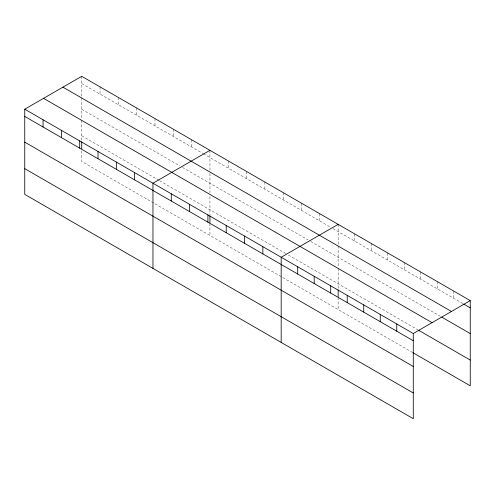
<?xml version="1.0" encoding="UTF-8"?>
<svg xmlns="http://www.w3.org/2000/svg" width="495" height="495" viewBox="0 0 495 495"><rect width="100%" height="100%" fill="white"/><g stroke="black" fill="none" stroke-linecap="round" stroke-linejoin="round"><path stroke-width="0.37" stroke-dasharray="2.48 1.86" d="M81.725 83.531L202.74 153.4M203.396 153.778L330.301 227.05M332.918 228.56L462.986 303.652M81.725 109.259L179.846 165.912M182.463 167.421L308.063 239.933M310.674 241.442L440.525 316.41M81.725 135.766L158.914 180.328M159.569 180.706L285.819 253.595M288.437 255.104L418.071 329.948M153.679 203.03L81.725 161.488L81.725 149.385M154.991 203.785L412.125 352.242M453.736 291.085L453.736 298.312M437.227 281.55L437.227 288.783M420.713 272.021L420.713 279.248M404.198 262.486L404.198 269.713M387.69 252.951L387.69 260.178M371.176 243.416L371.176 250.649M354.661 233.888L354.661 241.115M338.153 224.353L338.153 244.443M338.153 245.959L338.153 267.616M338.153 268.352L338.153 289.105M338.153 297.427L338.153 309.536M319.838 213.778L319.838 221.005M301.517 203.204L301.517 210.431M283.202 192.629L283.202 199.856M264.887 182.055L264.887 189.282M246.572 171.48L246.572 178.707M228.257 160.906L228.257 168.133M209.936 150.325L209.936 170.422M209.936 173.448L209.936 192.852M209.936 196.534L209.936 215.084M209.936 223.406L209.936 235.509M191.621 139.751L191.621 146.984M173.306 129.176L173.306 136.41M154.991 118.602L154.991 125.835M136.676 108.028L136.676 115.261M118.355 97.453L118.355 104.686M100.04 86.879L100.04 94.106M81.725 76.304L81.725 96.395M81.725 97.911L81.725 119.567M81.725 120.304L81.725 141.063"/><path stroke-width="0.74" d="M24.75 109.197L413.275 333.512L413.275 418.696L24.75 194.38L24.75 109.197L81.725 76.304L470.25 300.62L470.25 385.803L412.787 352.626M209.936 150.325L152.961 183.224L152.961 268.408M338.153 224.353L281.179 257.245L281.179 342.429M413.275 333.512L470.25 300.62M463.648 304.035L470.25 307.847M62.921 87.157L451.446 311.473M441.849 317.177L470.25 333.574M43.554 98.344L432.079 322.66M418.733 330.332L470.25 360.075M24.75 116.43L413.275 340.739M24.75 142.152L413.275 366.467M24.75 168.659L413.275 392.968M396.761 323.978L396.761 331.211M380.253 314.443L380.253 321.676M363.738 304.914L363.738 312.141M347.224 295.379L347.224 302.606M338.153 289.866L338.153 296.672M330.716 285.844L330.716 293.077M314.201 276.309L314.201 283.542M297.687 266.78L297.687 274.007M262.864 246.671L262.864 253.898M244.542 236.096L244.542 243.323M226.227 225.522L226.227 232.749M209.936 215.839L209.936 222.651M207.912 214.948L207.912 222.175M189.597 204.373L189.597 211.6M171.282 193.799L171.282 201.026M134.646 172.65L134.646 179.877M116.331 162.075L116.331 169.302M98.016 151.495L98.016 158.728M81.725 141.817L81.725 148.624M79.701 140.92L79.701 148.154M61.38 130.346L61.38 137.579M43.065 119.771L43.065 127.005"/></g></svg>
